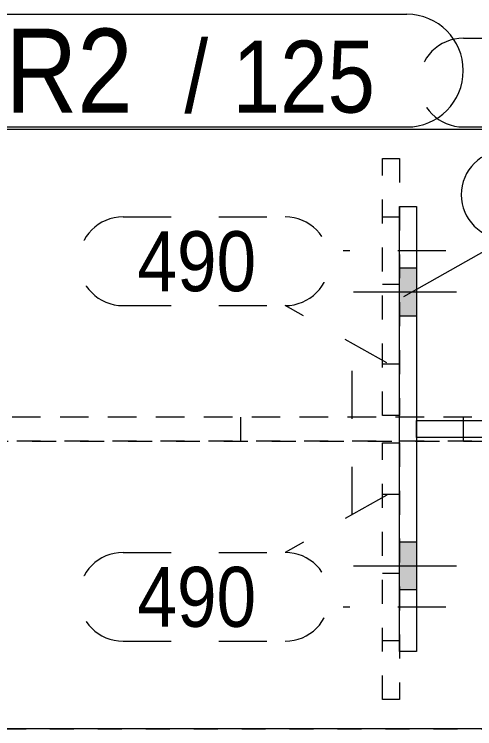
# Model space of a CAD drawing. Header units: millimetres. Extents: x 2 to 825, y 1 to 579.
# Drawn here: x 98.9 to 118.12, y 498.43 to 528.23 of the extents above; entities that cross this region are included whole.
import ezdxf

# ---------------------------------------------------------------- set-up
doc = ezdxf.new("R2010")
doc.units = ezdxf.units.MM
for name, pattern in [('XKITLINE00', [0]), ('XKITLINE01', [4, 1, -1, 1, -1]), ('XKITLINE02', [4, 2, -2])]:
    doc.linetypes.add(name, pattern=pattern)
for name, color, linetype, lineweight in [('Bolt', 3, 'Continuous', 0), ('Part', 2, 'Continuous', 0), ('PartMark', 7, 'Continuous', 0)]:
    doc.layers.add(name, color=color, linetype=linetype, lineweight=lineweight)
doc.styles.add('ARIAL', font='ARIAL.TTF')

# ---------------------------------------------------------------- blocks, each defined once
blk = doc.blocks.new('*A32')
at = {"layer": 'Bolt', "color": 3, "linetype": 'XKITLINE02', "lineweight": 0}
for p, q in [((113, 507.36), (113, 514.503)), ((108.357, 510.432), (108.357, 511.432)), ((117.642, 510.432), (117.642, 511.432))]:
    blk.add_line(p, q, dxfattribs=at)
blk = doc.blocks.new('*A34')
at = {"layer": 'Bolt', "color": 3, "linetype": 'XKITLINE02', "lineweight": 0}
for p, q in [((114.978, 519.764), (114.264, 519.764)), ((116.907, 518.36), (112.621, 518.36)), ((114.978, 516.957), (114.264, 516.957))]:
    blk.add_line(p, q, dxfattribs=at)
blk = doc.blocks.new('*A35')
at = {"layer": 'Bolt', "color": 3, "linetype": 'XKITLINE02', "lineweight": 0}
for p, q in [((114.978, 504.907), (114.264, 504.907)), ((116.907, 503.503), (112.621, 503.503)), ((114.978, 502.1), (114.264, 502.1))]:
    blk.add_line(p, q, dxfattribs=at)
blk = doc.blocks.new('*A36')
at = {"layer": 'Bolt'}
for points in [[(114.978, 517.646), (115.693, 517.646), (115.693, 515.646), (114.978, 515.646)], [(114.978, 517.646), (115.693, 517.646), (115.693, 515.646), (114.978, 515.646)], [(114.978, 506.218), (115.693, 506.218), (115.693, 504.218), (114.978, 504.218)], [(114.978, 506.218), (115.693, 506.218), (115.693, 504.218), (114.978, 504.218)]]:
    blk.add_hatch(color=3, dxfattribs=at).paths.add_polyline_path(points, flags=17)
at = {"layer": 'Bolt', "color": 3, "linetype": 'XKITLINE00', "lineweight": 0}
for p, q in [((115.693, 517.646), (114.978, 517.646)), ((115.693, 517.646), (114.978, 517.646)), ((117.35, 516.646), (113.064, 516.646)), ((117.35, 516.646), (113.064, 516.646)), ((115.693, 515.646), (114.978, 515.646)), ((115.693, 515.646), (114.978, 515.646)), ((115.693, 506.218), (114.978, 506.218)), ((115.693, 506.218), (114.978, 506.218)), ((117.35, 505.218), (113.064, 505.218)), ((117.35, 505.218), (113.064, 505.218)), ((115.693, 504.218), (114.978, 504.218)), ((115.693, 504.218), (114.978, 504.218))]:
    blk.add_line(p, q, dxfattribs=at)
blk = doc.blocks.new('*A42')
at = {"layer": 'Part', "color": 2, "linetype": 'XKITLINE00', "lineweight": 0}
for p, q in [((583.811, 523.432), (90.91, 523.432)), ((583.811, 498.432), (90.91, 498.432))]:
    blk.add_line(p, q, dxfattribs=at)
at = {"layer": 'Part', "color": 7, "linetype": 'XKITLINE01', "lineweight": 0}
for p, q in [((583.811, 511.432), (85.652, 511.432)), ((85.652, 510.432), (583.811, 510.432))]:
    blk.add_line(p, q, dxfattribs=at)
blk = doc.blocks.new('*A46')
at = {"layer": 'Part', "color": 7, "linetype": 'XKITLINE01', "lineweight": 0}
for p, q in [((114.264, 511.503), (114.264, 522.218)), ((114.264, 522.218), (114.978, 522.218)), ((114.978, 522.218), (114.978, 511.503)), ((114.264, 513.646), (114.978, 513.646)), ((114.978, 511.503), (114.264, 511.503))]:
    blk.add_line(p, q, dxfattribs=at)
blk = doc.blocks.new('*A47')
at = {"layer": 'Part', "color": 7, "linetype": 'XKITLINE01', "lineweight": 0}
for p, q in [((114.264, 499.646), (114.264, 510.36)), ((114.264, 510.36), (114.978, 510.36)), ((114.978, 510.36), (114.978, 499.646)), ((114.264, 508.218), (114.978, 508.218)), ((114.978, 499.646), (114.264, 499.646))]:
    blk.add_line(p, q, dxfattribs=at)
blk = doc.blocks.new('*A48')
at = {"layer": 'Part', "color": 2, "linetype": 'XKITLINE00', "lineweight": 0}
for p, q in [((115.693, 511.289), (129.978, 511.289)), ((129.978, 510.575), (129.978, 511.289)), ((129.978, 510.575), (115.693, 510.575))]:
    blk.add_line(p, q, dxfattribs=at)
at = {"layer": 'Part', "color": 7, "linetype": 'XKITLINE01', "lineweight": 0}
blk.add_line((115.693, 510.575), (115.693, 511.289), dxfattribs=at)
blk.add_line((115.693, 510.575), (115.693, 511.289), dxfattribs=at)
blk = doc.blocks.new('*A49')
at = {"layer": 'Part', "color": 2, "linetype": 'XKITLINE00', "lineweight": 0}
for p, q in [((114.978, 501.646), (114.978, 520.218)), ((114.978, 520.218), (115.693, 520.218)), ((115.693, 520.218), (115.693, 501.646)), ((115.693, 501.646), (114.978, 501.646))]:
    blk.add_line(p, q, dxfattribs=at)
blk = doc.blocks.new('*A57')
at = {"layer": 'Part', "color": 7, "linetype": 'XKITLINE01', "lineweight": 0}
for p, q in [((362.259, 523.432), (80.392, 523.432)), ((362.002, 511.432), (80.563, 511.432)), ((362.002, 510.432), (80.563, 510.432)), ((80.392, 498.432), (362.259, 498.432))]:
    blk.add_line(p, q, dxfattribs=at)
blk = doc.blocks.new('*A145')
at = {"layer": 'PartMark', "color": 7, "linetype": 'XKITLINE02', "lineweight": 0}
for p, q in [((117.642, 527.232), (124.405, 527.232)), ((117.642, 523.532), (124.405, 523.532))]:
    blk.add_line(p, q, dxfattribs=at)
for centre, start, end in [((117.642, 525.382), 90, 270), ((124.405, 525.382), 270, 90)]:
    blk.add_arc(centre, 1.85, start, end, dxfattribs=at)
at = {"layer": 'PartMark', "color": 3, "style": 'ARIAL', "width": 0.85}
blk.add_text('181', height=2.5, dxfattribs=at).set_placement((118.242, 524.132))
blk = doc.blocks.new('*A149')
at = {"layer": 'PartMark', "color": 7, "linetype": 'XKITLINE02', "lineweight": 0}
for p, q in [((114.449, 508.176), (110.206, 505.783)), ((103.443, 505.783), (110.206, 505.783)), ((103.443, 502.083), (110.206, 502.083))]:
    blk.add_line(p, q, dxfattribs=at)
for centre, start, end in [((103.443, 503.933), 90, 270), ((110.206, 503.933), 270, 90)]:
    blk.add_arc(centre, 1.85, start, end, dxfattribs=at)
at = {"layer": 'PartMark', "color": 3, "style": 'ARIAL', "width": 0.85}
blk.add_text('490', height=2.5, dxfattribs=at).set_placement((104.043, 502.683))
blk = doc.blocks.new('*A150')
at = {"layer": 'PartMark', "color": 7, "linetype": 'XKITLINE02', "lineweight": 0}
for p, q in [((103.443, 519.781), (110.206, 519.781)), ((103.443, 516.081), (110.206, 516.081)), ((114.449, 513.688), (110.206, 516.081))]:
    blk.add_line(p, q, dxfattribs=at)
for centre, start, end in [((103.443, 517.931), 90, 270), ((110.206, 517.931), 270, 90)]:
    blk.add_arc(centre, 1.85, start, end, dxfattribs=at)
at = {"layer": 'PartMark', "color": 3, "style": 'ARIAL', "width": 0.85}
blk.add_text('490', height=2.5, dxfattribs=at).set_placement((104.043, 516.681))
blk = doc.blocks.new('*A152')
at = {"layer": 'PartMark', "color": 7, "linetype": 'XKITLINE00', "lineweight": 0}
for p, q in [((94.237, 528.232), (115.289, 528.232)), ((94.237, 523.532), (115.289, 523.532))]:
    blk.add_line(p, q, dxfattribs=at)
for centre, start, end in [((94.237, 525.882), 90, 270), ((115.289, 525.882), 270, 90)]:
    blk.add_arc(centre, 2.35, start, end, dxfattribs=at)
at = {"layer": 'PartMark', "color": 1, "style": 'ARIAL', "width": 0.85}
blk.add_text('2-R2', height=3.5, dxfattribs=at).set_placement((94.837, 524.132))
at = {"layer": 'PartMark', "color": 3, "style": 'ARIAL', "width": 0.85}
for s, p in [('/', (106.002, 524.132)), ('125', (108.014, 524.132))]:
    blk.add_text(s, height=3, dxfattribs=at).set_placement(p)
blk = doc.blocks.new('*A154')
at = {"layer": 'PartMark', "color": 7, "linetype": 'XKITLINE00', "lineweight": 0}
for p, q in [((119.406, 522.554), (131.19, 522.554)), ((115.163, 516.461), (119.406, 518.854)), ((119.406, 518.854), (131.19, 518.854))]:
    blk.add_line(p, q, dxfattribs=at)
for centre, start, end in [((119.406, 520.704), 90, 270), ((131.19, 520.704), 270, 90)]:
    blk.add_arc(centre, 1.85, start, end, dxfattribs=at)
at = {"layer": 'PartMark', "color": 3, "style": 'ARIAL', "width": 0.85}
for s, p in [('3x', (120.006, 519.454)), ('491', (124.277, 519.454))]:
    blk.add_text(s, height=2.5, dxfattribs=at).set_placement(p)

msp = doc.modelspace()

# ---------------------------------------------------------------- block references
at = {"lineweight": 0}
for name in ['*A152', '*A145', '*A57', '*A154', '*A46', '*A49', '*A150', '*A34', '*A36', '*A32', '*A48', '*A47', '*A149', '*A35']:
    msp.add_blockref(name, (0, 0), dxfattribs=at)
at = {"layer": 'Part', "lineweight": 0}
msp.add_blockref('*A42', (0, 0), dxfattribs=at)

doc.saveas('drawing.dxf')
